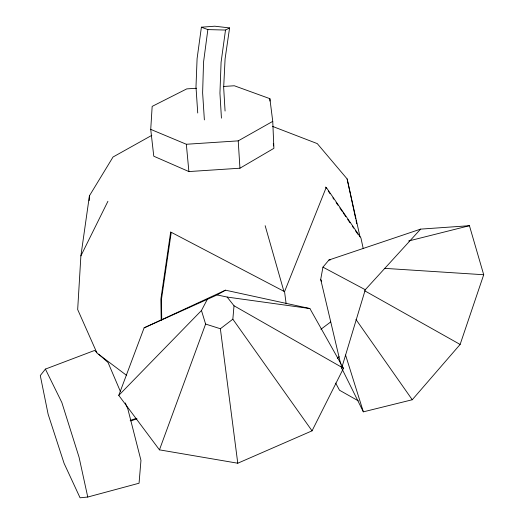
<?xml version="1.0" encoding="UTF-8"?>
<svg xmlns="http://www.w3.org/2000/svg" width="524" height="524" viewBox="0 0 524 524"><rect width="100%" height="100%" fill="white"/><g stroke="black" fill="none" stroke-linecap="round" stroke-linejoin="round"><path stroke-width="0.79" d="M89.159 200.692L89.427 195.806L113.04 157.004L151.816 135.336M89.427 195.806L80.886 255.895L77.676 309.54L97.012 353.13L126.697 375.459M223.84 86.453L234.32 85.766L269.873 98.669L272.749 121.372L273.901 148.331L239.946 168.217L188.889 171.564L153.774 156.211L150.729 129.376L152.163 106.392L186.754 88.89L196.428 88.255M312.049 430.839L232.846 319.195L234.018 305.767L227.147 297.062L217.119 294.927L144.12 327.841L118.771 395.378L159.453 449.847L237.772 463.223L312.049 430.839L343.495 368.274L309.894 308.544L225.477 290.178L144.12 327.841M197.738 113.001L195.989 86.912L197.089 58.629L201.399 27.196L207.851 29.599L203.548 62.12L202.624 92.813L204.373 119.904M225.071 111.042L223.663 87.515L225.091 58.865L229.584 27.929L225.51 30.051L221.082 62.264L219.942 93.18L221.436 118.142M170.68 231.877L160.861 299.165L161.222 320.4M340.718 364.147L320.701 279.403L322.948 267.148L328.948 260.002L420.608 229.126L469.432 225.7L483.711 274.74L460.124 344.451L412.257 399.753L363.355 411.844L341.655 368.11L341.091 365.732M341.655 368.11L365.287 289.726L420.608 229.126M159.453 449.847L205.605 324.061L201.471 310.509L207.249 299.486M286.143 303.776L284.552 291.632L326.236 187.382L360.951 238.027L363.184 248.422M80.886 255.895L107.924 201.282M96.914 352.567L94.569 350.464L45.405 369.093L40.289 375.551L48.123 414.215L64.079 463.321L80.067 497.8L87.763 497.04L139.056 483.22L140.963 460.393L127.836 408.93L125.282 402.943M118.771 395.378L201.471 310.509M337.43 358.377L339.12 356.654M205.605 324.061L220.368 328.745L232.846 319.195M320.904 329.282L330.657 321.972M217.119 294.927L225.477 290.178M150.729 129.376L186.334 144.264L238.217 140.864L272.749 121.372M130.175 420.458L136.358 418.342M130.797 420.929L136.987 418.814M408.648 240.981L469.432 225.7M328.948 260.002L330.52 259.832M201.399 27.196L214.794 26.2L229.584 27.929M207.851 29.599L225.51 30.051M384.302 268.334L483.711 274.74M227.147 297.062L309.894 308.544M272.454 126.363L317.275 143.609L347.13 178.92L360.008 236.822M284.552 291.632L171.25 232.309L161.412 299.682L161.759 320.125M322.948 267.148L365.287 289.726M364.573 290.722L460.124 344.451M358.311 400.853L339.506 390.229L335.668 383.09M234.018 305.767L343.495 368.274M98.676 354.139L108.062 362.543L120.5 391.716M355.973 319.489L412.257 399.753M325.496 187.029L326.419 188.378M328.266 191.077L330.12 193.775M332.891 197.823L333.821 199.172M336.133 202.539L337.98 205.238M339.834 207.936L342.146 211.31M343.069 212.659L345.847 216.707M347.694 219.405L350.006 222.779M352.318 226.152L353.707 228.176M355.56 230.874L357.872 234.241M45.405 369.093L61.852 402.53L79.065 457.242L87.763 497.04M320.701 279.403L321.618 281.617M345.565 355.036L363.355 411.844M265.157 225.693L283.838 291.121M347.13 178.92L355.731 218.94M356.078 220.545L356.765 223.741M220.368 328.745L237.772 463.223M273.305 143.511L273.6 145.921M186.334 144.264L188.889 171.564M238.217 140.864L239.946 168.217M269.873 98.669L269.978 101.067"/></g></svg>
